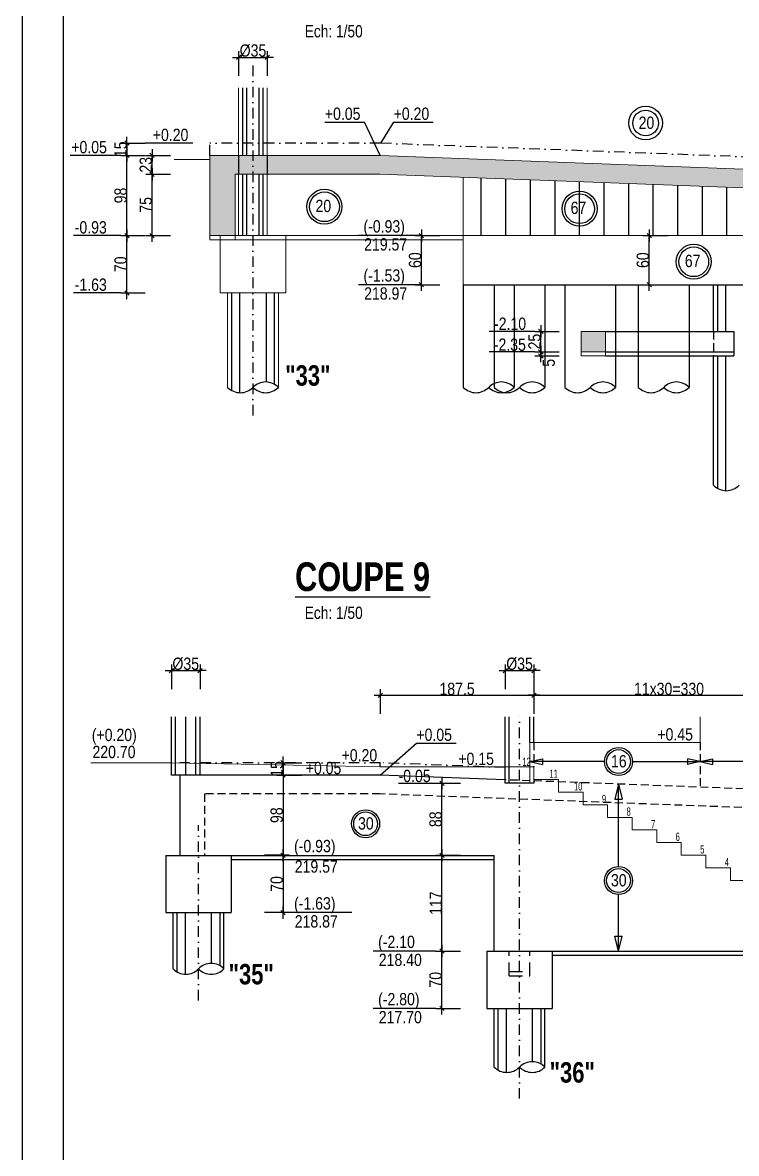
# Model space of a CAD drawing. Header units: centimetres. Extents: x 0 to 23018, y -29024 to -24812.
# Drawn here: x 16027 to 16899, y -27798 to -26417 of the extents above; entities that cross this region are included whole.
import ezdxf
from ezdxf.enums import TextEntityAlignment as Align

# ---------------------------------------------------------------- set-up
doc = ezdxf.new("R2010")
doc.units = ezdxf.units.CM
doc.header["$LTSCALE"] = 25.4
doc.header["$PDMODE"] = 1
doc.header["$PDSIZE"] = -2
doc.linetypes.add('CACHEX2', pattern=[19.05, 12.7, -6.35])
doc.linetypes.add('TIRETPTX2', pattern=[50.8, 25.4, -12.7, 0, -12.7])
for name, color, linetype in [('01_cote_gen', 4, 'Continuous'), ('01_linteaux', 2, 'Continuous'), ('01_murs_sup', 2, 'CACHEX2'), ('01_poch_BN', 9, 'Continuous'), ('01_poch_murs', 253, 'Continuous'), ('01_texte', 230, 'Continuous'), ('AA_COTES', 2, 'Continuous')]:
    doc.layers.add(name, color=color, linetype=linetype)
doc.layers.add('01_murs_coup', color=5, linetype='Continuous', lineweight=60)
doc.layers.add('01_PIEUX', color=5, linetype='Continuous', lineweight=60)
doc.styles.add('ARIAL NA', font='ARIALN.TTF')
doc.styles.add('impact', font='impact.ttf')
doc.styles.add('MATTE_TXT', font='arial.ttf')
doc.styles.add('STYLE2', font='ARIALN.TTF')
doc.dimstyles.new('JB50', dxfattribs={"dimscale": 0.1, "dimtxt": 150, "dimasz": 15, "dimexe": 0.1, "dimexo": 0.1, "dimgap": 0.09, "dimtad": 1, "dimdec": 1, "dimdsep": 46, "dimtxsty": 'STYLE2', "dimblk1": 'BOND_G', "dimblk2": 'BOND_D', "dimsah": 1, "dimcen": 1.5, "dimdle": 0.01, "dimse1": 1, "dimse2": 1, "dimclrd": 4, "dimclre": 2, "dimclrt": 6, "dimazin": 2, "dimtfac": 2.333333, "dimtdec": 1, "dimtix": 1, "dimtmove": 2, "dimatfit": 3, "dimldrblk": 'BOND_G', "dimfxl": 1, "dimtolj": 1, "dimtzin": 0, "dimarcsym": 0})

# ---------------------------------------------------------------- blocks, each defined once
blk = doc.blocks.new('BOND_G')
at = {"layer": 'AA_COTES', "color": 0}
for p, q in [((0, -5), (0, 15)), ((5, 0), (-5, 0)), ((1.77, 1.77), (-1.77, -1.77))]:
    blk.add_line(p, q, dxfattribs=at)
blk = doc.blocks.new('BOND_D')
at = {"layer": 'AA_COTES', "color": 0}
for p, q in [((5, 0), (-5, 0)), ((-1.77, -1.77), (1.77, 1.77)), ((0, 5), (0, -15))]:
    blk.add_line(p, q, dxfattribs=at)
blk = doc.blocks.new('*D121')
at = {"layer": '01_cote_gen', "color": 4, "lineweight": -2, "transparency": 16777216}
blk.add_line((16185.4, -26675.3), (16185.4, -26603.3), dxfattribs=at)
at = {"layer": 'Defpoints', "color": 0, "transparency": 16777216}
for p in [(16185.4, -26601.8), (16202.5, -26601.8), (16202.5, -26676.8)]:
    blk.add_point(p, dxfattribs=at)
at = {"layer": '01_cote_gen', "color": 4, "lineweight": -2, "transparency": 16777216, "xscale": 1.5, "yscale": 1.5, "zscale": 1.5}
for name, p, rotation in [('BOND_D', (16185.4, -26601.8), 90), ('BOND_G', (16185.4, -26676.8), 270)]:
    blk.add_blockref(name, p, dxfattribs=dict(at, rotation=rotation))
at = {"layer": '01_cote_gen', "color": 6, "transparency": 16777216, "insert": (16177.8, -26639.3), "char_height": 15, "attachment_point": 5, "rotation": 90, "style": 'STYLE2'}
blk.add_mtext('\\A1;75', dxfattribs=at)
blk = doc.blocks.new('*D122')
at = {"layer": '01_cote_gen', "color": 4, "lineweight": -2, "transparency": 16777216}
blk.add_line((16185.4, -26600.3), (16185.4, -26580.3), dxfattribs=at)
at = {"layer": 'Defpoints', "color": 0, "transparency": 16777216}
for p in [(16185.4, -26578.8), (16202.5, -26578.8), (16207.9, -26601.8)]:
    blk.add_point(p, dxfattribs=at)
at = {"layer": '01_cote_gen', "color": 4, "lineweight": -2, "transparency": 16777216, "xscale": 1.5, "yscale": 1.5, "zscale": 1.5}
for name, p, rotation in [('BOND_D', (16185.4, -26578.8), 90), ('BOND_G', (16185.4, -26601.8), 270)]:
    blk.add_blockref(name, p, dxfattribs=dict(at, rotation=rotation))
at = {"layer": '01_cote_gen', "color": 6, "transparency": 16777216, "insert": (16177.8, -26590.3), "char_height": 15, "attachment_point": 5, "rotation": 90, "style": 'STYLE2'}
blk.add_mtext('\\A1;23', dxfattribs=at)
blk = doc.blocks.new('*D123')
at = {"layer": '01_cote_gen', "color": 4, "lineweight": -2, "transparency": 16777216}
blk.add_line((16154.6, -26675.3), (16154.6, -26580.3), dxfattribs=at)
at = {"layer": 'Defpoints', "color": 0, "transparency": 16777216}
for p in [(16154.6, -26578.8), (16199.8, -26578.8), (16199.8, -26676.8)]:
    blk.add_point(p, dxfattribs=at)
at = {"layer": '01_cote_gen', "color": 4, "lineweight": -2, "transparency": 16777216, "xscale": 1.5, "yscale": 1.5, "zscale": 1.5}
for name, p, rotation in [('BOND_D', (16154.6, -26578.8), 90), ('BOND_G', (16154.6, -26676.8), 270)]:
    blk.add_blockref(name, p, dxfattribs=dict(at, rotation=rotation))
at = {"layer": '01_cote_gen', "color": 6, "transparency": 16777216, "insert": (16147, -26627.8), "char_height": 15, "attachment_point": 5, "rotation": 90, "style": 'STYLE2'}
blk.add_mtext('\\A1;98', dxfattribs=at)
blk = doc.blocks.new('*D124')
at = {"layer": '01_cote_gen', "color": 4, "lineweight": -2, "transparency": 16777216}
for p, q in [((16154.6, -26562.3), (16154.6, -26560.8)), ((16154.6, -26563.8), (16154.6, -26578.8)), ((16154.6, -26580.3), (16154.6, -26581.8))]:
    blk.add_line(p, q, dxfattribs=at)
at = {"layer": 'Defpoints', "color": 0, "transparency": 16777216}
for p in [(16202.5, -26563.8), (16154.6, -26578.8), (16207.9, -26578.8)]:
    blk.add_point(p, dxfattribs=at)
at = {"layer": '01_cote_gen', "color": 4, "lineweight": -2, "transparency": 16777216, "xscale": 1.5, "yscale": 1.5, "zscale": 1.5}
for name, p, rotation in [('BOND_G', (16154.6, -26563.8), 270), ('BOND_D', (16154.6, -26578.8), 90)]:
    blk.add_blockref(name, p, dxfattribs=dict(at, rotation=rotation))
at = {"layer": '01_cote_gen', "color": 6, "transparency": 16777216, "insert": (16147, -26571.3), "char_height": 15, "attachment_point": 5, "rotation": 90, "style": 'STYLE2'}
blk.add_mtext('\\A1;15', dxfattribs=at)
blk = doc.blocks.new('*D125')
at = {"layer": '01_cote_gen', "color": 4, "lineweight": -2, "transparency": 16777216}
blk.add_line((16154.6, -26745.3), (16154.6, -26678.3), dxfattribs=at)
at = {"layer": 'Defpoints', "color": 0, "transparency": 16777216}
for p in [(16154.6, -26676.8), (16337.2, -26676.8), (16183.7, -26746.8)]:
    blk.add_point(p, dxfattribs=at)
at = {"layer": '01_cote_gen', "color": 4, "lineweight": -2, "transparency": 16777216, "xscale": 1.5, "yscale": 1.5, "zscale": 1.5}
for name, p, rotation in [('BOND_D', (16154.6, -26676.8), 90), ('BOND_G', (16154.6, -26746.8), 270)]:
    blk.add_blockref(name, p, dxfattribs=dict(at, rotation=rotation))
at = {"layer": '01_cote_gen', "color": 6, "transparency": 16777216, "insert": (16147, -26711.8), "char_height": 15, "attachment_point": 5, "rotation": 90, "style": 'STYLE2'}
blk.add_mtext('\\A1;70', dxfattribs=at)
blk = doc.blocks.new('*D128')
at = {"layer": '01_cote_gen', "color": 4, "lineweight": -2, "ltscale": 3, "transparency": 16777216}
blk.add_line((16514.3, -26735.3), (16514.3, -26678.3), dxfattribs=at)
at = {"layer": 'Defpoints', "color": 0, "ltscale": 3, "transparency": 16777216}
for p in [(16514.3, -26676.8), (16554.7, -26676.8), (16554.7, -26736.8)]:
    blk.add_point(p, dxfattribs=at)
at = {"layer": '01_cote_gen', "color": 4, "lineweight": -2, "ltscale": 3, "transparency": 16777216, "xscale": 1.5, "yscale": 1.5, "zscale": 1.5}
for name, p, rotation in [('BOND_D', (16514.3, -26676.8), 90), ('BOND_G', (16514.3, -26736.8), 270)]:
    blk.add_blockref(name, p, dxfattribs=dict(at, rotation=rotation))
at = {"layer": '01_cote_gen', "color": 6, "ltscale": 3, "transparency": 16777216, "insert": (16506.6, -26706.8), "char_height": 15, "attachment_point": 5, "rotation": 90, "style": 'STYLE2'}
blk.add_mtext('\\A1;60', dxfattribs=at)
blk = doc.blocks.new('*D155')
at = {"layer": '01_cote_gen', "color": 4, "lineweight": -2, "transparency": 16777216}
blk.add_line((16792.4, -26735.3), (16792.4, -26678.3), dxfattribs=at)
at = {"layer": 'Defpoints', "color": 0, "transparency": 16777216}
for p in [(16792.4, -26676.8), (16814.9, -26676.8), (16814.9, -26736.8)]:
    blk.add_point(p, dxfattribs=at)
at = {"layer": '01_cote_gen', "color": 4, "lineweight": -2, "transparency": 16777216, "xscale": 1.5, "yscale": 1.5, "zscale": 1.5}
for name, p, rotation in [('BOND_D', (16792.4, -26676.8), 90), ('BOND_G', (16792.4, -26736.8), 270)]:
    blk.add_blockref(name, p, dxfattribs=dict(at, rotation=rotation))
at = {"layer": '01_cote_gen', "color": 6, "transparency": 16777216, "insert": (16784.7, -26706.8), "char_height": 15, "attachment_point": 5, "rotation": 90, "style": 'STYLE2'}
blk.add_mtext('\\A1;60', dxfattribs=at)
blk = doc.blocks.new('*D156')
at = {"layer": '01_cote_gen', "color": 4, "lineweight": -2, "transparency": 16777216}
blk.add_line((16660.1, -26822.3), (16660.1, -26820.3), dxfattribs=at)
at = {"layer": 'Defpoints', "color": 0, "transparency": 16777216}
for p in [(16660.1, -26818.8), (16709.2, -26818.8), (16709.2, -26823.8)]:
    blk.add_point(p, dxfattribs=at)
at = {"layer": '01_cote_gen', "color": 4, "lineweight": -2, "transparency": 16777216, "xscale": 1.5, "yscale": 1.5, "zscale": 1.5}
for name, p, rotation in [('BOND_D', (16660.1, -26818.8), 90), ('BOND_G', (16660.1, -26823.8), 270)]:
    blk.add_blockref(name, p, dxfattribs=dict(at, rotation=rotation))
at = {"layer": '01_cote_gen', "color": 6, "transparency": 16777216, "insert": (16669.8, -26832.2), "char_height": 15, "attachment_point": 5, "rotation": 90, "style": 'STYLE2'}
blk.add_mtext('\\A1;5', dxfattribs=at)
blk = doc.blocks.new('*D157')
at = {"layer": '01_cote_gen', "color": 4, "lineweight": -2, "transparency": 16777216}
blk.add_line((16660.1, -26817.3), (16660.1, -26795.3), dxfattribs=at)
at = {"layer": 'Defpoints', "color": 0, "transparency": 16777216}
for p in [(16660.1, -26793.8), (16709.2, -26793.8), (16709.2, -26818.8)]:
    blk.add_point(p, dxfattribs=at)
at = {"layer": '01_cote_gen', "color": 4, "lineweight": -2, "transparency": 16777216, "xscale": 1.5, "yscale": 1.5, "zscale": 1.5}
for name, p, rotation in [('BOND_D', (16660.1, -26793.8), 90), ('BOND_G', (16660.1, -26818.8), 270)]:
    blk.add_blockref(name, p, dxfattribs=dict(at, rotation=rotation))
at = {"layer": '01_cote_gen', "color": 6, "transparency": 16777216, "insert": (16652.4, -26806.3), "char_height": 15, "attachment_point": 5, "rotation": 90, "style": 'STYLE2'}
blk.add_mtext('\\A1;25', dxfattribs=at)
blk = doc.blocks.new('*D108')
at = {"layer": '01_cote_gen', "color": 4, "lineweight": -2, "transparency": 16777216}
blk.add_line((16292.6, -26459.1), (16324.6, -26459.1), dxfattribs=at)
at = {"layer": 'Defpoints', "color": 0, "transparency": 16777216}
for p in [(16326.1, -26459.1), (16291.1, -26518.7), (16326.1, -26518.7)]:
    blk.add_point(p, dxfattribs=at)
at = {"layer": '01_cote_gen', "color": 4, "lineweight": -2, "transparency": 16777216, "xscale": 1.5, "yscale": 1.5, "zscale": 1.5, "rotation": 180}
blk.add_blockref('BOND_G', (16291.1, -26459.1), dxfattribs=at)
at = {"layer": '01_cote_gen', "color": 4, "lineweight": -2, "transparency": 16777216, "xscale": 1.5, "yscale": 1.5, "zscale": 1.5}
blk.add_blockref('BOND_D', (16326.1, -26459.1), dxfattribs=at)
at = {"layer": '01_cote_gen', "color": 6, "transparency": 16777216, "insert": (16308.6, -26451), "char_height": 15, "attachment_point": 5, "style": 'STYLE2'}
blk.add_mtext('\\A1;%%C35', dxfattribs=at)
blk = doc.blocks.new('*D171')
at = {"layer": '01_cote_gen', "color": 4, "lineweight": -2, "ltscale": 3, "transparency": 16777216}
blk.add_line((16539.3, -27549.3), (16539.3, -27435.3), dxfattribs=at)
at = {"layer": 'Defpoints', "color": 0, "ltscale": 3, "transparency": 16777216}
for p in [(16539.3, -27433.8), (16582.6, -27433.8), (16674.1, -27550.8)]:
    blk.add_point(p, dxfattribs=at)
at = {"layer": '01_cote_gen', "color": 4, "lineweight": -2, "ltscale": 3, "transparency": 16777216, "xscale": 1.5, "yscale": 1.5, "zscale": 1.5}
for name, p, rotation in [('BOND_D', (16539.3, -27433.8), 90), ('BOND_G', (16539.3, -27550.8), 270)]:
    blk.add_blockref(name, p, dxfattribs=dict(at, rotation=rotation))
at = {"layer": '01_cote_gen', "color": 6, "ltscale": 3, "transparency": 16777216, "insert": (16531.8, -27492.3), "char_height": 15, "attachment_point": 5, "rotation": 90, "style": 'STYLE2'}
blk.add_mtext('\\A1;117', dxfattribs=at)
blk = doc.blocks.new('*D172')
at = {"layer": '01_cote_gen', "color": 4, "lineweight": -2, "ltscale": 3, "transparency": 16777216}
blk.add_line((16539.3, -27619.3), (16539.3, -27552.3), dxfattribs=at)
at = {"layer": 'Defpoints', "color": 0, "ltscale": 3, "transparency": 16777216}
for p in [(16539.3, -27550.8), (16594.1, -27550.8), (16594.1, -27620.8)]:
    blk.add_point(p, dxfattribs=at)
at = {"layer": '01_cote_gen', "color": 4, "lineweight": -2, "ltscale": 3, "transparency": 16777216, "xscale": 1.5, "yscale": 1.5, "zscale": 1.5}
for name, p, rotation in [('BOND_D', (16539.3, -27550.8), 90), ('BOND_G', (16539.3, -27620.8), 270)]:
    blk.add_blockref(name, p, dxfattribs=dict(at, rotation=rotation))
at = {"layer": '01_cote_gen', "color": 6, "ltscale": 3, "transparency": 16777216, "insert": (16531.6, -27585.8), "char_height": 15, "attachment_point": 5, "rotation": 90, "style": 'STYLE2'}
blk.add_mtext('\\A1;70', dxfattribs=at)
blk = doc.blocks.new('*D175')
at = {"layer": '01_cote_gen', "color": 4, "lineweight": -2, "ltscale": 3, "transparency": 16777216}
blk.add_line((16345.3, -27435.3), (16345.3, -27502.3), dxfattribs=at)
at = {"layer": 'Defpoints', "color": 0, "ltscale": 3, "transparency": 16777216}
for p in [(16327.9, -27433.8), (16282.1, -27503.8), (16345.3, -27503.8)]:
    blk.add_point(p, dxfattribs=at)
at = {"layer": '01_cote_gen', "color": 4, "lineweight": -2, "ltscale": 3, "transparency": 16777216, "xscale": 1.5, "yscale": 1.5, "zscale": 1.5}
for name, p, rotation in [('BOND_G', (16345.3, -27433.8), 90), ('BOND_D', (16345.3, -27503.8), 270)]:
    blk.add_blockref(name, p, dxfattribs=dict(at, rotation=rotation))
at = {"layer": '01_cote_gen', "color": 6, "ltscale": 3, "transparency": 16777216, "insert": (16337.6, -27468.8), "char_height": 15, "attachment_point": 5, "rotation": 90, "style": 'STYLE2'}
blk.add_mtext('\\A1;70', dxfattribs=at)
blk = doc.blocks.new('*D176')
at = {"layer": '01_cote_gen', "color": 4, "lineweight": -2, "ltscale": 3, "transparency": 16777216}
blk.add_line((16618.1, -27208.2), (16650.1, -27208.2), dxfattribs=at)
at = {"layer": 'Defpoints', "color": 0, "ltscale": 3, "transparency": 16777216}
for p in [(16651.6, -27208.2), (16616.6, -27235.9), (16651.6, -27235.9)]:
    blk.add_point(p, dxfattribs=at)
at = {"layer": '01_cote_gen', "color": 4, "lineweight": -2, "ltscale": 3, "transparency": 16777216, "xscale": 1.5, "yscale": 1.5, "zscale": 1.5, "rotation": 180}
blk.add_blockref('BOND_G', (16616.6, -27208.2), dxfattribs=at)
at = {"layer": '01_cote_gen', "color": 4, "lineweight": -2, "ltscale": 3, "transparency": 16777216, "xscale": 1.5, "yscale": 1.5, "zscale": 1.5}
blk.add_blockref('BOND_D', (16651.6, -27208.2), dxfattribs=at)
at = {"layer": '01_cote_gen', "color": 6, "ltscale": 3, "transparency": 16777216, "insert": (16634.1, -27200.1), "char_height": 15, "attachment_point": 5, "style": 'STYLE2'}
blk.add_mtext('\\A1;%%C35', dxfattribs=at)
blk = doc.blocks.new('*D167')
at = {"layer": '01_cote_gen', "color": 4, "lineweight": -2, "ltscale": 3, "transparency": 16777216}
blk.add_line((16210.5, -27208.2), (16242.5, -27208.2), dxfattribs=at)
at = {"layer": 'Defpoints', "color": 0, "ltscale": 3, "transparency": 16777216}
for p in [(16244, -27208.2), (16209, -27235.9), (16244, -27235.9)]:
    blk.add_point(p, dxfattribs=at)
at = {"layer": '01_cote_gen', "color": 4, "lineweight": -2, "ltscale": 3, "transparency": 16777216, "xscale": 1.5, "yscale": 1.5, "zscale": 1.5, "rotation": 180}
blk.add_blockref('BOND_G', (16209, -27208.2), dxfattribs=at)
at = {"layer": '01_cote_gen', "color": 4, "lineweight": -2, "ltscale": 3, "transparency": 16777216, "xscale": 1.5, "yscale": 1.5, "zscale": 1.5}
blk.add_blockref('BOND_D', (16244, -27208.2), dxfattribs=at)
at = {"layer": '01_cote_gen', "color": 6, "ltscale": 3, "transparency": 16777216, "insert": (16226.5, -27200.1), "char_height": 15, "attachment_point": 5, "style": 'STYLE2'}
blk.add_mtext('\\A1;%%C35', dxfattribs=at)
blk = doc.blocks.new('*D179')
at = {"layer": '01_cote_gen', "color": 4, "lineweight": -2, "transparency": 16777216}
blk.add_line((16345.3, -27337.3), (16345.3, -27432.3), dxfattribs=at)
at = {"layer": 'Defpoints', "color": 0, "transparency": 16777216}
for p in [(16333.6, -27335.8), (16333.6, -27433.8), (16345.3, -27433.8)]:
    blk.add_point(p, dxfattribs=at)
at = {"layer": '01_cote_gen', "color": 4, "lineweight": -2, "transparency": 16777216, "xscale": 1.5, "yscale": 1.5, "zscale": 1.5}
for name, p, rotation in [('BOND_G', (16345.3, -27335.8), 90), ('BOND_D', (16345.3, -27433.8), 270)]:
    blk.add_blockref(name, p, dxfattribs=dict(at, rotation=rotation))
at = {"layer": '01_cote_gen', "color": 6, "transparency": 16777216, "insert": (16337.6, -27384.8), "char_height": 15, "attachment_point": 5, "rotation": 90, "style": 'STYLE2'}
blk.add_mtext('\\A1;98', dxfattribs=at)
blk = doc.blocks.new('*D180')
at = {"layer": '01_cote_gen', "color": 4, "lineweight": -2, "transparency": 16777216}
blk.add_line((16465.6, -27238.3), (16650.1, -27238.3), dxfattribs=at)
at = {"layer": 'Defpoints', "color": 0, "transparency": 16777216}
for p in [(16651.6, -27238.3), (16464.1, -27323.3), (16651.6, -27341.2)]:
    blk.add_point(p, dxfattribs=at)
at = {"layer": '01_cote_gen', "color": 4, "lineweight": -2, "transparency": 16777216, "xscale": 1.5, "yscale": 1.5, "zscale": 1.5, "rotation": 180}
blk.add_blockref('BOND_G', (16464.1, -27238.3), dxfattribs=at)
at = {"layer": '01_cote_gen', "color": 4, "lineweight": -2, "transparency": 16777216, "xscale": 1.5, "yscale": 1.5, "zscale": 1.5}
blk.add_blockref('BOND_D', (16651.6, -27238.3), dxfattribs=at)
at = {"layer": '01_cote_gen', "color": 6, "transparency": 16777216, "insert": (16557.8, -27230.6), "char_height": 15, "attachment_point": 5, "style": 'STYLE2'}
blk.add_mtext('\\A1;187.5', dxfattribs=at)
blk = doc.blocks.new('*D181')
at = {"layer": '01_cote_gen', "color": 4, "lineweight": -2, "transparency": 16777216}
blk.add_line((16653.1, -27238.3), (16980.1, -27238.3), dxfattribs=at)
at = {"layer": 'Defpoints', "color": 0, "transparency": 16777216}
for p in [(16981.6, -27238.3), (16651.6, -27252.9), (16981.6, -27495.2)]:
    blk.add_point(p, dxfattribs=at)
at = {"layer": '01_cote_gen', "color": 4, "lineweight": -2, "transparency": 16777216, "xscale": 1.5, "yscale": 1.5, "zscale": 1.5, "rotation": 180}
blk.add_blockref('BOND_G', (16651.6, -27238.3), dxfattribs=at)
at = {"layer": '01_cote_gen', "color": 4, "lineweight": -2, "transparency": 16777216, "xscale": 1.5, "yscale": 1.5, "zscale": 1.5}
blk.add_blockref('BOND_D', (16981.6, -27238.3), dxfattribs=at)
at = {"layer": '01_cote_gen', "color": 6, "transparency": 16777216, "insert": (16816.6, -27230.6), "char_height": 15, "attachment_point": 5, "style": 'STYLE2'}
blk.add_mtext('\\A1;11x30=330', dxfattribs=at)
blk = doc.blocks.new('*D186')
at = {"layer": '01_cote_gen', "color": 4, "lineweight": -2, "transparency": 16777216}
for p, q in [((16345.3, -27319.3), (16345.3, -27317.8)), ((16345.3, -27320.8), (16345.3, -27335.8)), ((16345.3, -27337.3), (16345.3, -27338.8))]:
    blk.add_line(p, q, dxfattribs=at)
at = {"layer": 'Defpoints', "color": 0, "transparency": 16777216}
for p in [(16333.2, -27320.8), (16330.1, -27335.8), (16345.3, -27335.8)]:
    blk.add_point(p, dxfattribs=at)
at = {"layer": '01_cote_gen', "color": 4, "lineweight": -2, "transparency": 16777216, "xscale": 1.5, "yscale": 1.5, "zscale": 1.5}
for name, p, rotation in [('BOND_G', (16345.3, -27320.8), 270), ('BOND_D', (16345.3, -27335.8), 90)]:
    blk.add_blockref(name, p, dxfattribs=dict(at, rotation=rotation))
at = {"layer": '01_cote_gen', "color": 6, "transparency": 16777216, "insert": (16337.6, -27328.3), "char_height": 15, "attachment_point": 5, "rotation": 90, "style": 'STYLE2'}
blk.add_mtext('\\A1;15', dxfattribs=at)
blk = doc.blocks.new('*D187')
at = {"layer": '01_cote_gen', "color": 4, "lineweight": -2, "transparency": 16777216}
blk.add_line((16539.3, -27432.3), (16539.3, -27347.3), dxfattribs=at)
at = {"layer": 'Defpoints', "color": 0, "transparency": 16777216}
for p in [(16539.3, -27345.8), (16616.6, -27345.8), (16603.1, -27433.8)]:
    blk.add_point(p, dxfattribs=at)
at = {"layer": '01_cote_gen', "color": 4, "lineweight": -2, "transparency": 16777216, "xscale": 1.5, "yscale": 1.5, "zscale": 1.5}
for name, p, rotation in [('BOND_D', (16539.3, -27345.8), 90), ('BOND_G', (16539.3, -27433.8), 270)]:
    blk.add_blockref(name, p, dxfattribs=dict(at, rotation=rotation))
at = {"layer": '01_cote_gen', "color": 6, "transparency": 16777216, "insert": (16531.6, -27389.8), "char_height": 15, "attachment_point": 5, "rotation": 90, "style": 'STYLE2'}
blk.add_mtext('\\A1;88', dxfattribs=at)

msp = doc.modelspace()

# ---------------------------------------------------------------- hatches: boundary and pattern name
at = {"layer": '01_poch_BN'}
h = msp.add_hatch(color=256, dxfattribs=at)
h.dxf.hatch_style = 1
h.paths.add_polyline_path([(18557.49, -26590.85), (17179.37, -26590.85), (17179.37, -26598.85), (16995.09, -26598.85), (16464.09, -26578.85), (16255.92, -26578.85), (16255.92, -26676.85), (16286.9, -26676.85), (16286.9, -26601.85), (16463.66, -26601.85), (16977.87, -26621.22), (16977.87, -26676.85), (17047.87, -26676.85), (17047.87, -26621.85), (17159.5, -26621.85), (17159.5, -26793.85), (17179.5, -26793.85), (17179.5, -26621.85), (17199.37, -26621.85), (17199.37, -26613.85), (18557.49, -26613.85)])
h.paths.add_polyline_path([(16738.95, -26793.85), (16709.17, -26793.85), (16709.17, -26818.85), (16738.95, -26818.85)])
h.paths.add_polyline_path([(17719.87, -26918.85), (17690.09, -26918.85), (17690.09, -26943.85), (17719.87, -26943.85)])
h.paths.add_polyline_path([(18287.33, -27058.85), (18257.55, -27058.85), (18257.55, -27083.85), (18287.33, -27083.85)])

# ---------------------------------------------------------------- linework, layer by layer
at = {"layer": '01_cote_gen'}
for p, q in [((16027.31, -29024.36), (16027.31, -24812.4)), ((16291.11, -26578.85), (16291.11, -26601.85)), ((16326.11, -26578.85), (16326.11, -26601.85))]:
    msp.add_line(p, q, dxfattribs=at)
at = {"layer": '01_linteaux', "linetype": 'TIRETPTX2', "ltscale": 0.02}
for p, q in [((16308.61, -26469.03), (16308.61, -26896.69)), ((16464.37, -26563.85), (16255.92, -26563.85)), ((16255.92, -26578.85), (16255.92, -26563.85)), ((16995.37, -26583.85), (16464.37, -26563.85)), ((16634.1, -27730.98), (16634.1, -27264.63)), ((16464.37, -27320.83), (16219.4, -27320.83)), ((16616.6, -27326.57), (16464.37, -27320.83)), ((16242.1, -27610.98), (16242.1, -27397.08))]:
    msp.add_line(p, q, dxfattribs=at)
at = {"layer": '01_linteaux'}
for p, q in [((16565.41, -26736.85), (16933.1, -26736.85)), ((16871.1, -26793.85), (16871.1, -26736.85)), ((16738.95, -26793.85), (16895.63, -26793.85)), ((16895.63, -26793.85), (16895.63, -26823.85)), ((16738.95, -26818.85), (16895.63, -26818.85)), ((16738.95, -26823.85), (16895.63, -26823.85)), ((16871.1, -26981.85), (16871.1, -26823.85)), ((16208.98, -27335.83), (16208.98, -27264.63)), ((16243.98, -27335.83), (16243.98, -27264.63)), ((16616.6, -27345.83), (16616.6, -27264.63)), ((16651.6, -27295.83), (16651.6, -27264.63)), ((16219.4, -27335.83), (16208.98, -27335.83)), ((16219.4, -27335.83), (16219.4, -27433.83)), ((16243.98, -27335.83), (16219.4, -27335.83)), ((16464.09, -27335.83), (16219.4, -27335.83)), ((16616.6, -27341.58), (16464.09, -27335.83)), ((16651.6, -27345.83), (16616.6, -27345.83)), ((16202.1, -27433.83), (16202.1, -27503.83)), ((16202.1, -27433.83), (16282.1, -27433.83)), ((16219.4, -27433.83), (16603.1, -27433.83)), ((16282.1, -27433.83), (16282.1, -27503.83)), ((16282.1, -27438.83), (16603.1, -27438.83)), ((16603.1, -27550.83), (16603.1, -27433.83)), ((16202.1, -27503.83), (16282.1, -27503.83)), ((16211.1, -27572.45), (16211.1, -27503.83)), ((16273.1, -27572.45), (16273.1, -27503.83)), ((16594.1, -27550.83), (16594.1, -27620.83)), ((16594.1, -27550.83), (16674.1, -27550.83)), ((16674.1, -27550.83), (17178.4, -27550.83)), ((16674.1, -27550.83), (16674.1, -27620.83)), ((16674.1, -27555.83), (16969.1, -27555.83)), ((16594.1, -27620.83), (16674.1, -27620.83)), ((16603.1, -27692.45), (16603.1, -27620.83)), ((16665.1, -27692.45), (16665.1, -27620.83))]:
    msp.add_line(p, q, dxfattribs=at)
at = {"layer": '01_linteaux', "linetype": 'TIRETPTX2', "ltscale": 0.01}
msp.add_line((16464.09, -27325.83), (16464.09, -27320.83), dxfattribs=at)
msp.add_line((16464.09, -27325.83), (16464.09, -27320.83), dxfattribs=at)
at = {"layer": '01_linteaux', "linetype": 'CACHEX2', "ltscale": 0.05}
for p, q in [((16621.6, -27580.83), (16621.6, -27550.83)), ((16646.6, -27580.83), (16646.6, -27550.83)), ((16621.6, -27575.83), (16646.6, -27575.83)), ((16621.6, -27580.83), (16646.6, -27580.83))]:
    msp.add_line(p, q, dxfattribs=at)
at = {"layer": '01_linteaux'}
for centre, start, end in [((16293.11, -26847.1), 224.19387, 315.80613), ((16324.11, -26877.24), 44.19387, 135.80613), ((16324.11, -26847.1), 224.19387, 315.80613), ((16886.6, -26966.78), 224.19387, 315.80613), ((16257.6, -27587.52), 44.19387, 135.80613), ((16226.6, -27557.38), 224.19387, 315.80613), ((16257.6, -27557.38), 224.19387, 315.80613), ((16618.6, -27677.38), 224.19387, 315.80613), ((16649.6, -27707.52), 44.19387, 135.80613), ((16649.6, -27677.38), 224.19387, 315.80613)]:
    msp.add_arc(centre, 21.62, start, end, dxfattribs=at)
at = {"layer": '01_murs_coup', "linetype": 'Continuous', "lineweight": 5}
for p, q in [((16255.92, -26583.85), (16212.31, -26583.85)), ((16464.09, -26578.85), (16255.92, -26578.85)), ((16255.92, -26578.85), (16255.92, -26681.85)), ((16995.09, -26598.85), (16464.09, -26578.85)), ((16463.66, -26601.85), (16286.9, -26601.85)), ((16286.9, -26601.85), (16286.9, -26681.85)), ((16977.87, -26621.22), (16463.66, -26601.85)), ((16286.9, -26676.85), (16255.92, -26676.85)), ((16286.9, -26681.85), (16255.92, -26681.85)), ((16738.95, -26793.85), (16709.17, -26793.85)), ((16709.17, -26793.85), (16709.17, -26823.85)), ((16738.95, -26793.85), (16738.95, -26823.85)), ((16738.95, -26818.85), (16709.17, -26818.85)), ((16738.95, -26823.85), (16709.17, -26823.85)), ((16208.98, -27320.83), (16110.54, -27320.83)), ((16464.09, -27325.83), (16208.98, -27320.83)), ((16651.6, -27325.83), (16464.09, -27325.83)), ((16651.6, -27341.23), (16651.6, -27325.83)), ((16681.6, -27341.23), (16651.6, -27341.23)), ((16681.6, -27356.63), (16681.6, -27341.23)), ((16711.6, -27356.63), (16681.6, -27356.63)), ((16711.6, -27372.03), (16711.6, -27356.63)), ((16741.6, -27372.03), (16711.6, -27372.03)), ((16741.6, -27387.43), (16741.6, -27372.03)), ((16771.6, -27387.43), (16741.6, -27387.43)), ((16771.6, -27402.83), (16771.6, -27387.43)), ((16801.6, -27402.83), (16771.6, -27402.83)), ((16801.6, -27418.23), (16801.6, -27402.83)), ((16831.6, -27418.23), (16801.6, -27418.23)), ((16831.6, -27433.63), (16831.6, -27418.23)), ((16861.6, -27433.63), (16831.6, -27433.63)), ((16861.6, -27449.03), (16861.6, -27433.63)), ((16891.6, -27449.03), (16861.6, -27449.03)), ((16891.6, -27464.43), (16891.6, -27449.03)), ((16921.6, -27464.43), (16891.6, -27464.43))]:
    msp.add_line(p, q, dxfattribs=at)
at = {"layer": '01_murs_sup', "ltscale": 0.03}
for p, q in [((16871.1, -26793.85), (16871.1, -26823.85)), ((16651.6, -27295.83), (16651.6, -27325.83)), ((16854.49, -27295.83), (16854.49, -27350.54)), ((16995.09, -27355.83), (16616.6, -27341.58)), ((16651.6, -27341.23), (16651.6, -27345.83)), ((16463.66, -27358.83), (16249.4, -27358.83)), ((16249.4, -27358.83), (16249.4, -27433.83)), ((16977.87, -27378.2), (16463.66, -27358.83))]:
    msp.add_line(p, q, dxfattribs=at)
at = {"layer": '01_PIEUX', "color": 2, "linetype": 'Continuous', "lineweight": 5}
for p, q in [((16291.11, -26496.26), (16291.11, -26578.85)), ((16326.11, -26496.26), (16326.11, -26578.85)), ((16291.11, -26601.85), (16291.11, -26676.85)), ((16326.11, -26601.85), (16326.11, -26676.85)), ((16565.41, -26605.68), (16565.41, -26736.85)), ((16268.61, -26676.85), (16268.61, -26746.85)), ((16348.61, -26676.85), (16286.9, -26676.85)), ((16286.9, -26681.85), (16565.41, -26681.85)), ((16348.61, -26676.85), (16348.61, -26746.85)), ((16348.61, -26676.85), (16933.1, -26676.85)), ((16348.61, -26746.85), (16268.61, -26746.85)), ((16277.61, -26746.85), (16277.61, -26862.17)), ((16339.61, -26746.85), (16339.61, -26862.17)), ((16854.49, -27295.83), (16854.49, -27264.63)), ((16646.6, -27295.83), (16854.49, -27295.83)), ((16646.6, -27295.83), (16646.6, -27345.83))]:
    msp.add_line(p, q, dxfattribs=at)
at = {"layer": '01_poch_murs'}
for p, q in [((16296.11, -26578.85), (16296.11, -26496.26)), ((16301.11, -26578.85), (16301.11, -26496.26)), ((16316.11, -26578.85), (16316.11, -26496.26)), ((16321.11, -26578.85), (16321.11, -26496.26)), ((16296.11, -26676.85), (16296.11, -26601.85)), ((16301.11, -26676.85), (16301.11, -26601.85)), ((16316.11, -26676.85), (16316.11, -26601.85)), ((16321.11, -26676.85), (16321.11, -26601.85)), ((16587.4, -26676.85), (16587.4, -26606.51)), ((16617.4, -26676.85), (16617.4, -26607.64)), ((16647.4, -26676.85), (16647.4, -26608.77)), ((16677.4, -26676.85), (16677.4, -26609.9)), ((16707.4, -26676.85), (16707.4, -26611.03)), ((16737.4, -26676.85), (16737.4, -26612.16)), ((16767.4, -26676.85), (16767.4, -26613.29)), ((16797.4, -26676.85), (16797.4, -26614.42)), ((16827.4, -26676.85), (16827.4, -26615.55)), ((16857.4, -26676.85), (16857.4, -26616.68)), ((16887.4, -26676.85), (16887.4, -26617.81)), ((16565.41, -26736.85), (16565.41, -26862.17)), ((16603.03, -26736.85), (16603.03, -26862.17)), ((16627.41, -26736.85), (16627.41, -26862.17)), ((16665.03, -26736.85), (16665.03, -26862.17)), ((16689.38, -26736.85), (16689.38, -26862.17)), ((16751.38, -26736.85), (16751.38, -26862.17)), ((16779.11, -26736.85), (16779.11, -26862.17)), ((16841.11, -26736.85), (16841.11, -26862.17)), ((16876.1, -26793.85), (16876.1, -26736.85)), ((16886.1, -26793.85), (16886.1, -26736.85)), ((16282.61, -26865.99), (16282.61, -26746.85)), ((16292.61, -26868.71), (16292.61, -26746.85)), ((16324.61, -26746.85), (16324.61, -26855.62)), ((16334.61, -26746.85), (16334.61, -26858.34)), ((16876.1, -26985.68), (16876.1, -26823.85)), ((16886.1, -26988.39), (16886.1, -26823.85)), ((16213.98, -27335.83), (16213.98, -27264.63)), ((16226.48, -27335.83), (16226.48, -27264.63)), ((16238.98, -27335.83), (16238.98, -27264.63)), ((16621.6, -27345.83), (16621.6, -27264.63)), ((16646.6, -27295.83), (16646.6, -27264.63)), ((16216.1, -27576.28), (16216.1, -27503.83)), ((16226.1, -27578.99), (16226.1, -27503.83)), ((16258.1, -27565.91), (16258.1, -27503.83)), ((16268.1, -27503.83), (16268.1, -27568.62)), ((16608.1, -27696.28), (16608.1, -27620.83)), ((16618.1, -27698.99), (16618.1, -27620.83)), ((16650.1, -27685.91), (16650.1, -27620.83)), ((16660.1, -27620.83), (16660.1, -27688.62))]:
    msp.add_line(p, q, dxfattribs=at)
for centre, start, end in [((16580.91, -26847.1), 224.19387, 315.80613), ((16611.91, -26877.24), 44.19387, 135.80613), ((16611.91, -26847.1), 224.19387, 315.80613), ((16618.53, -26847.1), 224.19387, 315.80613), ((16649.53, -26877.24), 44.19387, 135.80613), ((16649.53, -26847.1), 224.19387, 315.80613), ((16704.88, -26847.1), 224.19387, 315.80613), ((16735.88, -26877.24), 44.19387, 135.80613), ((16735.88, -26847.1), 224.19387, 315.80613), ((16794.61, -26847.1), 224.19387, 315.80613), ((16825.61, -26877.24), 44.19387, 135.80613), ((16825.61, -26847.1), 224.19387, 315.80613)]:
    msp.add_arc(centre, 21.62, start, end, dxfattribs=at)
at = {"layer": '01_texte'}
for p, q in [((16077.31, -28974.36), (16077.31, -24862.55)), ((16396.4, -26538.05), (16444.81, -26538.05)), ((16464.09, -26578.85), (16444.81, -26538.05)), ((16480.36, -26538.05), (16464.37, -26563.85)), ((16480.36, -26538.05), (16528.78, -26538.05)), ((16235.13, -26563.85), (16177.15, -26563.85)), ((16147.15, -26578.85), (16085.21, -26578.85)), ((16147.15, -26676.85), (16089.4, -26676.85)), ((16513.94, -26676.85), (16437.53, -26676.85)), ((16513.94, -26736.85), (16437.53, -26736.85)), ((16147.15, -26746.85), (16089.4, -26746.85)), ((16652.56, -26793.85), (16596.96, -26793.85)), ((16652.56, -26818.85), (16596.96, -26818.85)), ((16464.09, -27335.83), (16508.13, -27296.71)), ((16508.13, -27296.71), (16556.55, -27296.71)), ((16646.6, -27319.28), (16661.94, -27315.84)), ((16737.88, -27319.28), (16646.6, -27319.28)), ((16646.6, -27319.28), (16661.94, -27322.73)), ((16661.94, -27315.84), (16661.94, -27322.73)), ((16772.11, -27319.28), (16854.49, -27319.28)), ((16854.49, -27319.28), (16839.15, -27315.84)), ((16839.15, -27315.84), (16839.15, -27322.73)), ((16854.49, -27319.28), (16839.15, -27322.73)), ((16854.49, -27319.28), (16869.83, -27315.84)), ((16944, -27319.28), (16854.49, -27319.28)), ((16854.49, -27319.28), (16869.83, -27322.73)), ((16869.83, -27315.84), (16869.83, -27322.73)), ((16486.37, -27345.83), (16531.81, -27345.83)), ((16754.99, -27346.79), (16750.53, -27365.04)), ((16754.99, -27346.79), (16759.46, -27365.04)), ((16754.99, -27447.52), (16754.99, -27346.79)), ((16750.53, -27365.04), (16759.46, -27365.04)), ((16754.99, -27550.83), (16754.99, -27481.75)), ((16429.21, -27503.83), (16352.8, -27503.83)), ((16754.99, -27550.83), (16750.53, -27532.58)), ((16750.53, -27532.58), (16759.46, -27532.58)), ((16754.99, -27550.83), (16759.46, -27532.58)), ((16531.81, -27550.83), (16455.4, -27550.83)), ((16531.81, -27620.83), (16455.4, -27620.83))]:
    msp.add_line(p, q, dxfattribs=at)
for centre, radius in [((16788.04, -26539.28), 20.63), ((16788.04, -26539.28), 15.66), ((16395.89, -26641.59), 21.4), ((16395.89, -26641.59), 18.16), ((16707.4, -26643.94), 21.4), ((16707.4, -26643.94), 18.16), ((16846.84, -26708.8), 21.4), ((16846.84, -26708.8), 18.16), ((16754.99, -27319.28), 17.12), ((16754.99, -27319.28), 14.53), ((16446.12, -27395.26), 17.12), ((16446.12, -27395.26), 14.53), ((16754.99, -27464.63), 17.12), ((16754.99, -27464.63), 14.53)]:
    msp.add_circle(centre, radius, dxfattribs=at)

# ---------------------------------------------------------------- texts
at = {"layer": '01_texte', "style": 'MATTE_TXT', "width": 0.8}
for p in [(16407.18, -26439.2), (16407.18, -27149.54)]:
    msp.add_text('Ech: 1/50', height=15, dxfattribs=at).set_placement(p, align=Align.BOTTOM_CENTER)
at = {"layer": '01_texte'}
for s, style, p in [('+0.05', 'ARIAL NA', (16396.37, -26535.43)), ('+0.20', 'ARIAL NA', (16480.34, -26535.43)), ('20', 'STYLE2', (16779.51, -26546.47)), ('+0.20', 'ARIAL NA', (16186.25, -26561.23)), ('+0.05', 'ARIAL NA', (16086.73, -26576.23)), ('20', 'ARIAL NA', (16384.96, -26648.04)), ('67', 'ARIAL NA', (16696.47, -26650.39)), ('(-0.93)', 'STYLE2', (16443.51, -26673.02)), ('-0.93', 'ARIAL NA', (16090.92, -26674.23)), ('219.57', 'STYLE2', (16444.36, -26695.01)), ('67', 'ARIAL NA', (16835.91, -26715.25)), ('(-1.53)', 'STYLE2', (16443.51, -26733.02)), ('-1.63', 'ARIAL NA', (16090.92, -26744.23)), ('218.97', 'STYLE2', (16444.36, -26755.01)), ('-2.10', 'STYLE2', (16602.94, -26791.98)), ('-2.35', 'STYLE2', (16602.66, -26817.53)), ('(+0.20)', 'ARIAL NA', (16111.76, -27294.24)), ('+0.05', 'ARIAL NA', (16508.11, -27294.09)), ('+0.45', 'ARIAL NA', (16802.34, -27293.54)), ('220.70', 'ARIAL NA', (16112.6, -27315.1)), ('+0.20', 'ARIAL NA', (16416.79, -27319.05)), ('+0.05', 'ARIAL NA', (16373.01, -27334.65)), ('+0.15', 'ARIAL NA', (16559.37, -27323.47)), ('16', 'ARIAL NA', (16745.75, -27326.37)), ('-0.05', 'ARIAL NA', (16486.35, -27344.33)), ('30', 'ARIAL NA', (16436.88, -27402.34)), ('(-0.93)', 'ARIAL NA', (16358.78, -27430.01)), ('219.57', 'ARIAL NA', (16359.62, -27455)), ('30', 'ARIAL NA', (16745.75, -27471.72)), ('(-1.63)', 'ARIAL NA', (16358.78, -27500.01)), ('218.87', 'ARIAL NA', (16359.62, -27522)), ('(-2.10', 'ARIAL NA', (16461.38, -27547.01)), ('218.40', 'ARIAL NA', (16462.22, -27569)), ('(-2.80)', 'ARIAL NA', (16461.38, -27617.01)), ('217.70', 'ARIAL NA', (16462.22, -27639))]:
    msp.add_text(s, height=15, dxfattribs=dict(at, style=style)).set_placement(p)
at = {"layer": '01_texte', "style": 'impact'}
for s, p in [('"33"', (16375.57, -26867.59)), ('"35"', (16306.47, -27598.96)), ('"36"', (16698.47, -27718.96))]:
    msp.add_text(s, height=25, rotation=0, dxfattribs=at).set_placement(p, align=Align.BOTTOM_CENTER)
msp.add_text('%%UCOUPE 9', height=35, dxfattribs=at).set_placement((16442.4, -27121.52), align=Align.BOTTOM_CENTER)
at = {"layer": '01_texte', "style": 'ARIAL NA', "width": 0.7}
for s, p in [('12', (16637.59, -27324.54)), ('11', (16670.61, -27339.16)), ('10', (16700.61, -27354.56)), ('9', (16734.73, -27369.96)), ('8', (16764.73, -27385.36)), ('7', (16794.73, -27400.76)), ('6', (16824.73, -27416.16)), ('5', (16854.73, -27431.56)), ('4', (16884.73, -27446.96))]:
    msp.add_text(s, height=10, dxfattribs=at).set_placement(p)

# ---------------------------------------------------------------- dimensions: what is measured, and where the dimension line sits
at = {"layer": '01_cote_gen'}
for base, p1, p2, text, picture, middle in [((16326.11, -26459.07), (16291.11, -26518.66), (16326.11, -26518.66), '%%C35', '*D108', (16308.61, -26450.99)), ((16981.6, -27238.28), (16651.6, -27252.88), (16981.6, -27495.23), '11x30=330', '*D181', (16816.6, -27230.61))]:
    dim = msp.add_linear_dim(base=base, p1=p1, p2=p2, text=text, dimstyle='JB50', dxfattribs=at)
    dim.commit()
    dim.dimension.update_dxf_attribs({"geometry": picture, "text_midpoint": middle})
for base, p1, p2, picture, middle in [((16154.65, -26578.85), (16202.55, -26563.85), (16207.92, -26578.85), '*D124', (16146.98, -26571.35)), ((16154.65, -26578.85), (16199.76, -26676.85), (16199.76, -26578.85), '*D123', (16146.98, -26627.85)), ((16185.42, -26578.85), (16207.92, -26601.85), (16202.55, -26578.85), '*D122', (16177.76, -26590.35)), ((16185.42, -26601.85), (16202.55, -26676.85), (16202.55, -26601.85), '*D121', (16177.79, -26639.35)), ((16154.65, -26676.85), (16183.73, -26746.85), (16337.22, -26676.85), '*D125', (16146.98, -26711.85)), ((16792.36, -26676.85), (16814.86, -26736.85), (16814.86, -26676.85), '*D155', (16784.69, -26706.85)), ((16660.06, -26793.85), (16709.17, -26818.85), (16709.17, -26793.85), '*D157', (16652.39, -26806.35)), ((16345.3, -27335.83), (16333.16, -27320.83), (16330.08, -27335.83), '*D186', (16337.63, -27328.33)), ((16345.3, -27433.83), (16333.61, -27335.83), (16333.61, -27433.83), '*D179', (16337.63, -27384.83)), ((16539.31, -27345.83), (16603.1, -27433.83), (16616.6, -27345.83), '*D187', (16531.64, -27389.83))]:
    dim = msp.add_linear_dim(base=base, p1=p1, p2=p2, angle=90, dimstyle='JB50', dxfattribs=at)
    dim.commit()
    dim.dimension.update_dxf_attribs({"geometry": picture, "text_midpoint": middle})
at = {"layer": '01_cote_gen', "ltscale": 3}
for base, p1, p2, picture, middle in [((16514.29, -26676.85), (16554.72, -26736.85), (16554.72, -26676.85), '*D128', (16506.62, -26706.85)), ((16345.3, -27503.83), (16327.91, -27433.83), (16282.1, -27503.83), '*D175', (16337.63, -27468.83)), ((16539.31, -27433.83), (16674.1, -27550.83), (16582.57, -27433.83), '*D171', (16531.77, -27492.33)), ((16539.31, -27550.83), (16594.1, -27620.83), (16594.1, -27550.83), '*D172', (16531.64, -27585.83))]:
    dim = msp.add_linear_dim(base=base, p1=p1, p2=p2, angle=90, dimstyle='JB50', dxfattribs=at)
    dim.commit()
    dim.dimension.update_dxf_attribs({"geometry": picture, "text_midpoint": middle})
at = {"layer": '01_cote_gen'}
dim = msp.add_linear_dim(base=(16660.06, -26818.85), p1=(16709.17, -26823.85), p2=(16709.17, -26818.85), angle=90, dimstyle='JB50', dxfattribs=at)
dim.commit()
dim.dimension.update_dxf_attribs({"geometry": '*D156', "text_midpoint": (16669.81, -26832.16), "dimtype": 160})
at = {"layer": '01_cote_gen', "ltscale": 3}
for base, p1, p2, picture, middle in [((16243.98, -27208.19), (16208.98, -27235.9), (16243.98, -27235.9), '*D167', (16226.48, -27200.11)), ((16651.6, -27208.19), (16616.6, -27235.9), (16651.6, -27235.9), '*D176', (16634.1, -27200.11))]:
    dim = msp.add_linear_dim(base=base, p1=p1, p2=p2, text='%%C35', dimstyle='JB50', dxfattribs=at)
    dim.commit()
    dim.dimension.update_dxf_attribs({"geometry": picture, "text_midpoint": middle})
at = {"layer": '01_cote_gen'}
dim = msp.add_linear_dim(base=(16651.6, -27238.28), p1=(16464.09, -27323.33), p2=(16651.6, -27341.23), dimstyle='JB50', dxfattribs=at)
dim.commit()
dim.dimension.update_dxf_attribs({"geometry": '*D180', "text_midpoint": (16557.85, -27230.61)})

doc.saveas('drawing.dxf')
